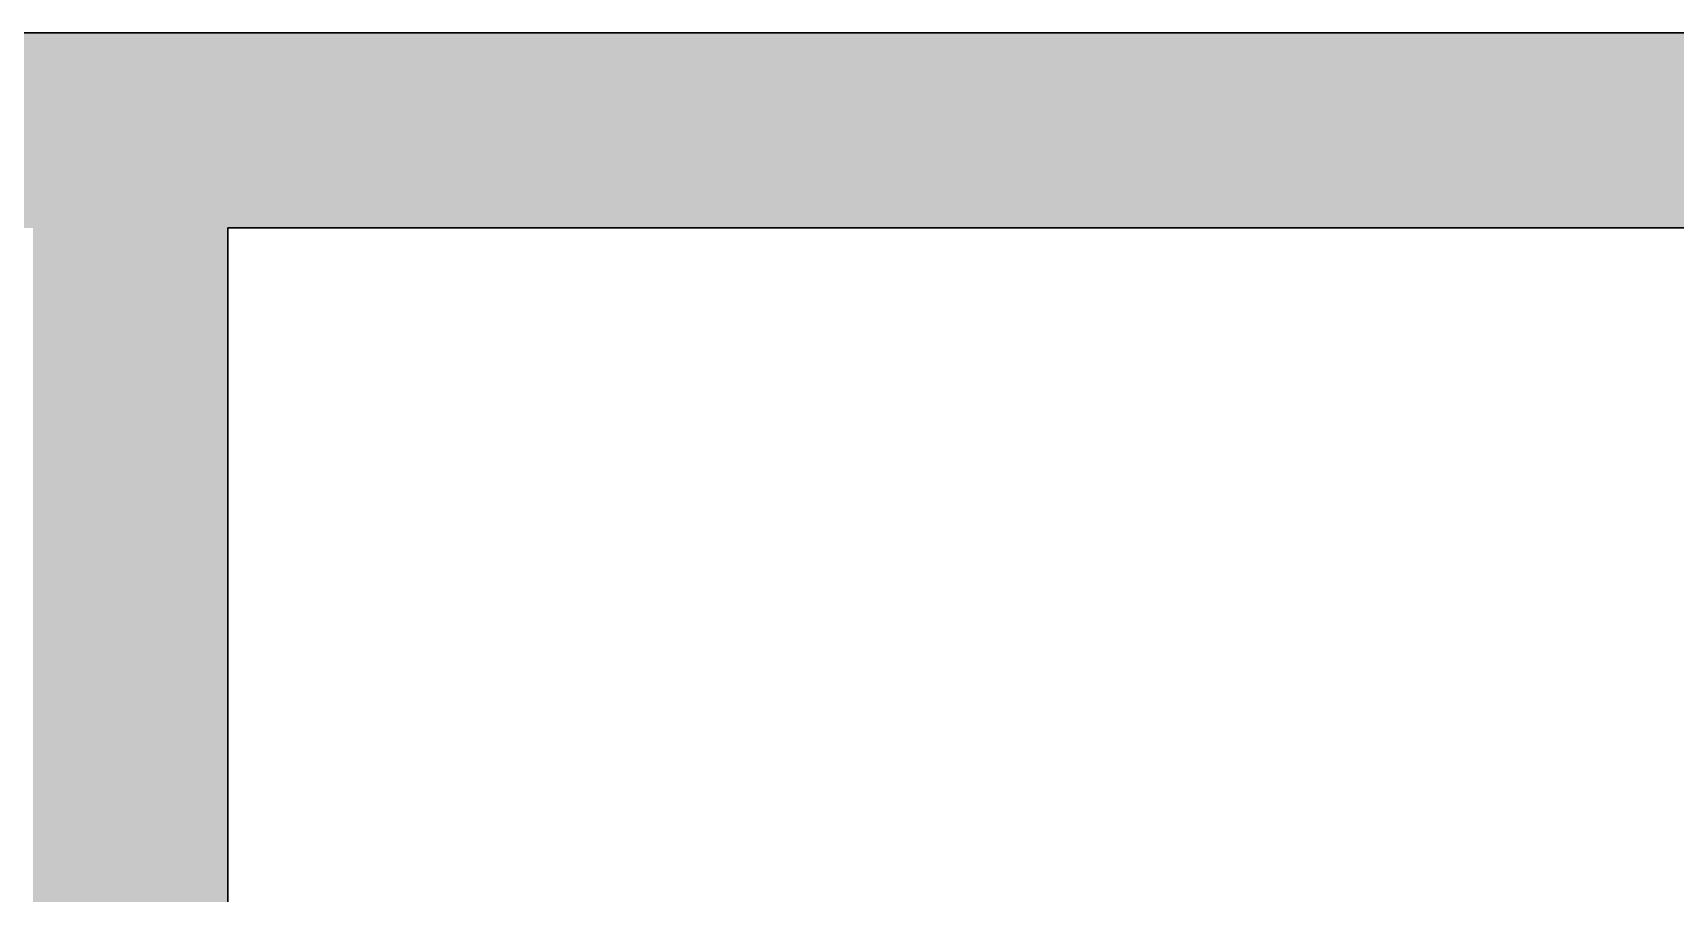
# Model space of a CAD drawing. Header units: millimetres. Extents: x 155927 to 326028, y -36033 to 97293.
# Drawn here: x 211925 to 212783, y 13158 to 13608 of the extents above; entities that cross this region are included whole.
import ezdxf

# ---------------------------------------------------------------- set-up
doc = ezdxf.new("R2010")
doc.units = ezdxf.units.MM
doc.header["$MEASUREMENT"] = 0
doc.layers.add('A-WALL-PATT', color=7, linetype='CONTINUOUS', lineweight=9)
doc.layers.add('I-WALL', color=7, linetype='CONTINUOUS', lineweight=9)

msp = doc.modelspace()

# ---------------------------------------------------------------- hatches: boundary and pattern name
at = {"layer": 'A-WALL-PATT'}
h = msp.add_hatch(color=256, dxfattribs=at)
h.paths.add_polyline_path([(222850.83, 13505.61), (222850.83, 13607.61), (222631.33, 13607.61), (222631.33, 13505.61), (222748.83, 13505.61)], flags=0)
h.paths.add_polyline_path([(207219.76, 13505.61), (208121.33, 13505.61), (208121.33, 13607.61), (206670.83, 13607.61), (206670.83, 13505.61)], flags=0)
h.paths.add_polyline_path([(221621.33, 13505.61), (221621.33, 13607.61), (219907.33, 13607.61), (219907.33, 13505.61), (221171.12, 13505.61)], flags=0)
h.paths.add_polyline_path([(209350.83, 13505.61), (210797.33, 13505.61), (210797.33, 13607.61), (209131.33, 13607.61), (209131.33, 13505.61), (209248.83, 13505.61)], flags=0)
h.paths.add_polyline_path([(218897.33, 13505.61), (218897.33, 13607.61), (217183.33, 13607.61), (217183.33, 13505.61), (218138.22, 13505.61)], flags=0)
h.paths.add_polyline_path([(212026.83, 13505.61), (213497.33, 13505.61), (213497.33, 13607.61), (211807.33, 13607.61), (211807.33, 13505.61), (211924.83, 13505.61)], flags=0)
h.paths.add_polyline_path([(216173.33, 13505.61), (216173.33, 13607.61), (214507.33, 13607.61), (214507.33, 13505.61), (215711.9, 13505.61)], flags=0)
msp.add_hatch(color=256, dxfattribs=at).paths.add_polyline_path([(211924.83, 9369.61), (212026.83, 9369.61), (212026.83, 13505.61), (211924.83, 13505.61), (211924.83, 10128.06)], flags=0)

# ---------------------------------------------------------------- linework, layer by layer
at = {"layer": 'I-WALL', "lineweight": 30}
for p, q in [((213497.33, 13607.61), (211807.33, 13607.61)), ((212026.83, 13505.61), (213497.33, 13505.61)), ((212026.83, 9369.61), (212026.83, 13505.61))]:
    msp.add_line(p, q, dxfattribs=at)

doc.saveas('drawing.dxf')
